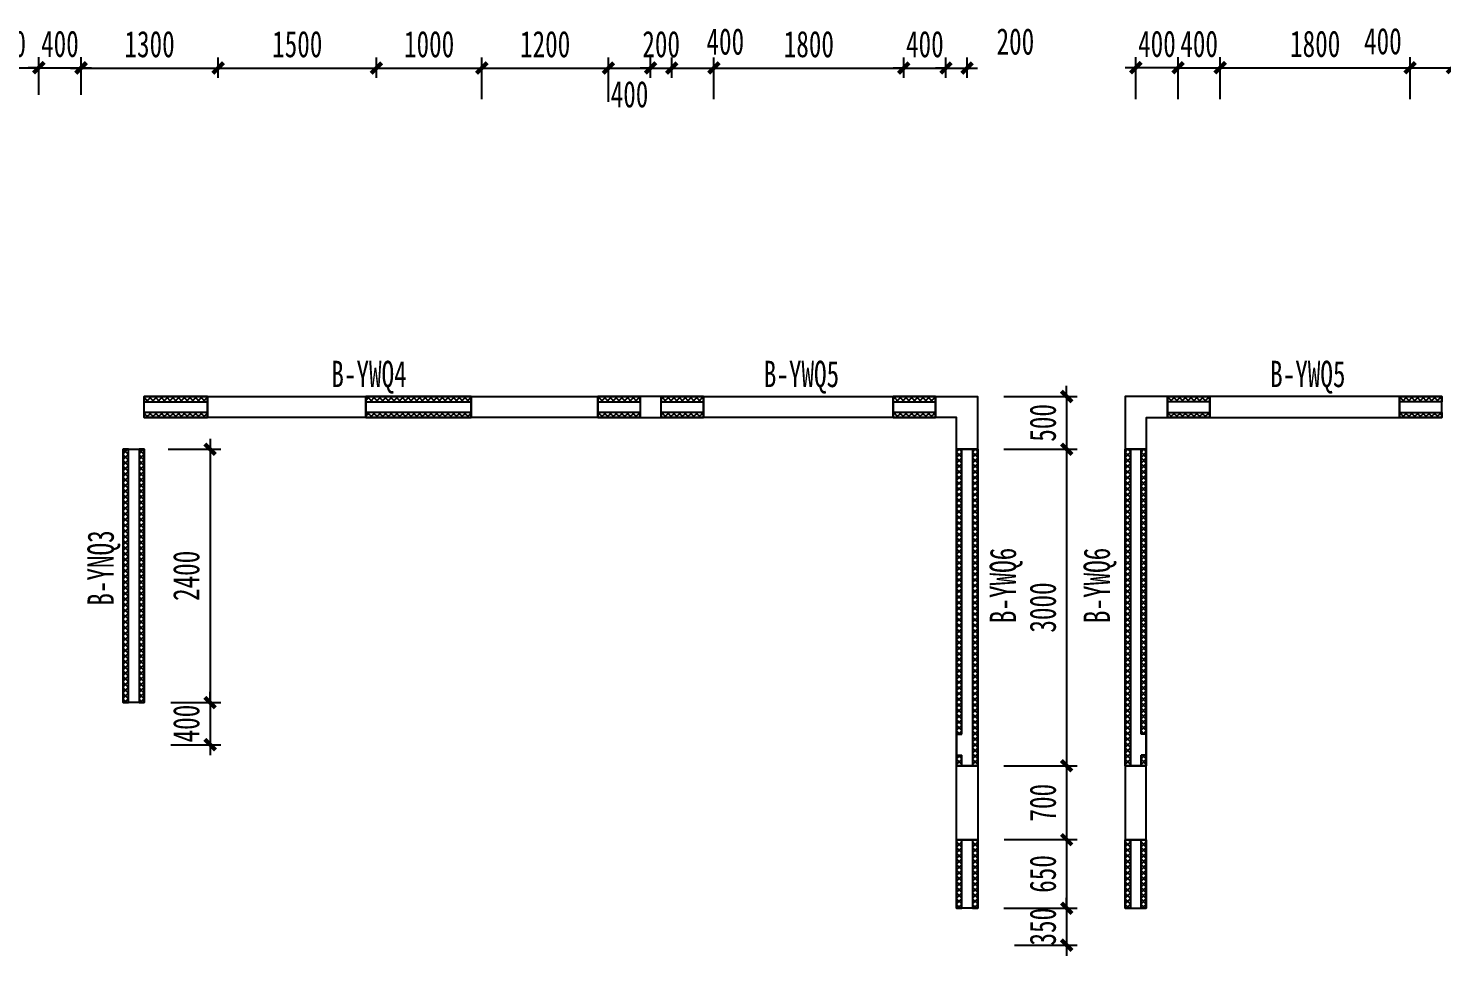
# Model space of a CAD drawing. Extents: x -3200781797 to -8106663, y 494714 to 1244925.
# Drawn here: x -3200767982 to -3200754582, y 772770 to 781559 of the extents above; entities that cross this region are included whole.
import ezdxf
from ezdxf.enums import TextEntityAlignment as Align

# ---------------------------------------------------------------- set-up
doc = ezdxf.new("R2010")
doc.units = 0
doc.header["$LTSCALE"] = 1000
doc.header["$MEASUREMENT"] = 0
doc.linetypes.add('DASH', pattern=[0.35, 0.25, -0.1])
doc.layers.get('Defpoints').update_dxf_attribs({"color": 30, "linetype": 'DASH'})
for name, color, linetype in [('3#4#5#$0$DIM', 3, 'Continuous'), ('3#4#5#$0$S-ANNO-TEXT', 7, 'Continuous'), ('3#4#5#$0$S-PC-FQ-NYQ', 4, 'Continuous'), ('3#4#5#$0$S-PC-FQ-WYQ', 4, 'Continuous'), ('3#4#5#$0$可计入现浇段', 60, 'Continuous')]:
    doc.layers.add(name, color=color, linetype=linetype)
doc.styles.add('3#4#5#$0$宋体', font='', dxfattribs={"width": 0.8})
doc.styles.add('3#4#5#$0$楷体', font='', dxfattribs={"width": 0.7})
doc.styles.get('3#4#5#$0$宋体').set_extended_font_data('SimSun')
doc.styles.get('3#4#5#$0$楷体').set_extended_font_data('KaiTi_GB2312')
doc.dimstyles.new('3#4#5#$0$TSSD_100_100', dxfattribs={"dimtxt": 250, "dimasz": 100, "dimexe": 100, "dimexo": 250, "dimgap": 100, "dimtad": 1, "dimdec": 0, "dimzin": 0, "dimdsep": 46, "dimtxsty": '3#4#5#$0$楷体', "dimblk": '3#4#5#$0$_ArchTick', "dimcen": 0, "dimdle": 100, "dimclrt": 7, "dimadec": 0, "dimazin": 0, "dimtfac": 1, "dimtdec": 0, "dimtix": 1, "dimtmove": 2, "dimatfit": 3, "dimfxl": 1, "dimtolj": 1, "dimtzin": 0, "dimarcsym": 0})

# ---------------------------------------------------------------- blocks, each defined once
blk = doc.blocks.new('3#4#5#$0$_ArchTick')
at = {"color": 0, "linetype": 'ByBlock', "const_width": 0.4}
blk.add_lwpolyline([(-0.5, -0.5), (0.5, 0.5)], dxfattribs=at)
blk = doc.blocks.new('*D3421')
at = {"layer": '3#4#5#$0$DIM', "color": 0, "lineweight": -2, "transparency": 16777216}
for p, q in [((10800, 14160), (10800, 14516)), ((11400, 14160), (11400, 14516)), ((10700, 14416), (11500, 14416))]:
    blk.add_line(p, q, dxfattribs=at)
at = {"layer": 'Defpoints', "color": 0, "transparency": 16777216}
for p in [(11400, 14416), (10800, 13910), (11400, 13910)]:
    blk.add_point(p, dxfattribs=at)
at = {"layer": '3#4#5#$0$DIM', "color": 0, "lineweight": -2, "transparency": 16777216, "xscale": 100, "yscale": 100, "zscale": 100, "rotation": 180}
blk.add_blockref('3#4#5#$0$_ArchTick', (10800, 14416), dxfattribs=at)
at = {"layer": '3#4#5#$0$DIM', "color": 0, "lineweight": -2, "transparency": 16777216, "xscale": 100, "yscale": 100, "zscale": 100}
blk.add_blockref('3#4#5#$0$_ArchTick', (11400, 14416), dxfattribs=at)
at = {"layer": '3#4#5#$0$DIM', "color": 7, "transparency": 16777216, "insert": (11100, 14641), "char_height": 250, "attachment_point": 5, "style": '3#4#5#$0$楷体'}
blk.add_mtext('\\A1;600', dxfattribs=at)
blk = doc.blocks.new('*D3422')
at = {"layer": '3#4#5#$0$DIM', "color": 0, "lineweight": -2, "transparency": 16777216}
for p, q in [((11400, 14160), (11400, 14516)), ((11800, 14160), (11800, 14516)), ((11400, 14416), (11300, 14416)), ((11400, 14416), (11800, 14416)), ((11800, 14416), (11900, 14416))]:
    blk.add_line(p, q, dxfattribs=at)
at = {"layer": 'Defpoints', "color": 0, "transparency": 16777216}
for p in [(11800, 14416), (11400, 13910), (11800, 13910)]:
    blk.add_point(p, dxfattribs=at)
at = {"layer": '3#4#5#$0$DIM', "color": 0, "lineweight": -2, "transparency": 16777216, "xscale": 100, "yscale": 100, "zscale": 100}
blk.add_blockref('3#4#5#$0$_ArchTick', (11400, 14416), dxfattribs=at)
at = {"layer": '3#4#5#$0$DIM', "color": 0, "lineweight": -2, "transparency": 16777216, "xscale": 100, "yscale": 100, "zscale": 100, "rotation": 180}
blk.add_blockref('3#4#5#$0$_ArchTick', (11800, 14416), dxfattribs=at)
at = {"layer": '3#4#5#$0$DIM', "color": 7, "transparency": 16777216, "insert": (11600, 14641), "char_height": 250, "attachment_point": 5, "style": '3#4#5#$0$楷体'}
blk.add_mtext('\\A1;400', dxfattribs=at)
blk = doc.blocks.new('*D3424')
at = {"layer": '3#4#5#$0$DIM', "color": 0, "lineweight": -2, "transparency": 16777216}
for p, q in [((11800, 14319), (11800, 14513)), ((13100, 14319), (13100, 14513)), ((11700, 14413), (13200, 14413))]:
    blk.add_line(p, q, dxfattribs=at)
at = {"layer": 'Defpoints', "color": 0, "transparency": 16777216}
for p in [(13100, 14413), (11800, 14069), (13100, 14069)]:
    blk.add_point(p, dxfattribs=at)
at = {"layer": '3#4#5#$0$DIM', "color": 0, "lineweight": -2, "transparency": 16777216, "xscale": 100, "yscale": 100, "zscale": 100, "rotation": 180}
blk.add_blockref('3#4#5#$0$_ArchTick', (11800, 14413), dxfattribs=at)
at = {"layer": '3#4#5#$0$DIM', "color": 0, "lineweight": -2, "transparency": 16777216, "xscale": 100, "yscale": 100, "zscale": 100}
blk.add_blockref('3#4#5#$0$_ArchTick', (13100, 14413), dxfattribs=at)
at = {"layer": '3#4#5#$0$DIM', "color": 7, "transparency": 16777216, "insert": (12450, 14638), "char_height": 250, "attachment_point": 5, "style": '3#4#5#$0$楷体'}
blk.add_mtext('\\A1;1300', dxfattribs=at)
blk = doc.blocks.new('*D3425')
at = {"layer": '3#4#5#$0$DIM', "color": 0, "lineweight": -2, "transparency": 16777216}
for p, q in [((13100, 14319), (13100, 14513)), ((14600, 14319), (14600, 14513)), ((13000, 14413), (14700, 14413))]:
    blk.add_line(p, q, dxfattribs=at)
at = {"layer": 'Defpoints', "color": 0, "transparency": 16777216}
for p in [(14600, 14413), (13100, 14069), (14600, 14069)]:
    blk.add_point(p, dxfattribs=at)
at = {"layer": '3#4#5#$0$DIM', "color": 0, "lineweight": -2, "transparency": 16777216, "xscale": 100, "yscale": 100, "zscale": 100, "rotation": 180}
blk.add_blockref('3#4#5#$0$_ArchTick', (13100, 14413), dxfattribs=at)
at = {"layer": '3#4#5#$0$DIM', "color": 0, "lineweight": -2, "transparency": 16777216, "xscale": 100, "yscale": 100, "zscale": 100}
blk.add_blockref('3#4#5#$0$_ArchTick', (14600, 14413), dxfattribs=at)
at = {"layer": '3#4#5#$0$DIM', "color": 7, "transparency": 16777216, "insert": (13850, 14638), "char_height": 250, "attachment_point": 5, "style": '3#4#5#$0$楷体'}
blk.add_mtext('\\A1;1500', dxfattribs=at)
blk = doc.blocks.new('*D3426')
at = {"layer": '3#4#5#$0$DIM', "color": 0, "lineweight": -2, "transparency": 16777216}
for p, q in [((14600, 14319), (14600, 14513)), ((15600, 14319), (15600, 14513)), ((14500, 14413), (15700, 14413))]:
    blk.add_line(p, q, dxfattribs=at)
at = {"layer": 'Defpoints', "color": 0, "transparency": 16777216}
for p in [(15600, 14413), (14600, 14069), (15600, 14069)]:
    blk.add_point(p, dxfattribs=at)
at = {"layer": '3#4#5#$0$DIM', "color": 0, "lineweight": -2, "transparency": 16777216, "xscale": 100, "yscale": 100, "zscale": 100, "rotation": 180}
blk.add_blockref('3#4#5#$0$_ArchTick', (14600, 14413), dxfattribs=at)
at = {"layer": '3#4#5#$0$DIM', "color": 0, "lineweight": -2, "transparency": 16777216, "xscale": 100, "yscale": 100, "zscale": 100}
blk.add_blockref('3#4#5#$0$_ArchTick', (15600, 14413), dxfattribs=at)
at = {"layer": '3#4#5#$0$DIM', "color": 7, "transparency": 16777216, "insert": (15100, 14638), "char_height": 250, "attachment_point": 5, "style": '3#4#5#$0$楷体'}
blk.add_mtext('\\A1;1000', dxfattribs=at)
blk = doc.blocks.new('*D3427')
at = {"layer": '3#4#5#$0$DIM', "color": 0, "lineweight": -2, "transparency": 16777216}
for p, q in [((15600, 14119), (15600, 14513)), ((16800, 14094), (16800, 14513)), ((15500, 14413), (16900, 14413))]:
    blk.add_line(p, q, dxfattribs=at)
at = {"layer": 'Defpoints', "color": 0, "transparency": 16777216}
for p in [(16800, 14413), (15600, 13869), (16800, 13844)]:
    blk.add_point(p, dxfattribs=at)
at = {"layer": '3#4#5#$0$DIM', "color": 0, "lineweight": -2, "transparency": 16777216, "xscale": 100, "yscale": 100, "zscale": 100, "rotation": 180}
blk.add_blockref('3#4#5#$0$_ArchTick', (15600, 14413), dxfattribs=at)
at = {"layer": '3#4#5#$0$DIM', "color": 0, "lineweight": -2, "transparency": 16777216, "xscale": 100, "yscale": 100, "zscale": 100}
blk.add_blockref('3#4#5#$0$_ArchTick', (16800, 14413), dxfattribs=at)
at = {"layer": '3#4#5#$0$DIM', "color": 7, "transparency": 16777216, "insert": (16200, 14638), "char_height": 250, "attachment_point": 5, "style": '3#4#5#$0$楷体'}
blk.add_mtext('\\A1;1200', dxfattribs=at)
blk = doc.blocks.new('*D3428')
at = {"layer": '3#4#5#$0$DIM', "color": 0, "lineweight": -2, "transparency": 16777216}
for p, q in [((16800, 14094), (16800, 14513)), ((17200, 14319), (17200, 14513)), ((16700, 14413), (17300, 14413))]:
    blk.add_line(p, q, dxfattribs=at)
at = {"layer": 'Defpoints', "color": 0, "transparency": 16777216}
for p in [(17200, 14413), (17200, 14069), (16800, 13844)]:
    blk.add_point(p, dxfattribs=at)
at = {"layer": '3#4#5#$0$DIM', "color": 0, "lineweight": -2, "transparency": 16777216, "xscale": 100, "yscale": 100, "zscale": 100, "rotation": 180}
blk.add_blockref('3#4#5#$0$_ArchTick', (16800, 14413), dxfattribs=at)
at = {"layer": '3#4#5#$0$DIM', "color": 0, "lineweight": -2, "transparency": 16777216, "xscale": 100, "yscale": 100, "zscale": 100}
blk.add_blockref('3#4#5#$0$_ArchTick', (17200, 14413), dxfattribs=at)
at = {"layer": '3#4#5#$0$DIM', "color": 7, "transparency": 16777216, "insert": (17000, 14163), "char_height": 250, "attachment_point": 5, "style": '3#4#5#$0$楷体'}
blk.add_mtext('\\A1;400', dxfattribs=at)
blk = doc.blocks.new('*D3429')
at = {"layer": '3#4#5#$0$DIM', "color": 0, "lineweight": -2, "transparency": 16777216}
for p, q in [((17200, 14319), (17200, 14513)), ((17400, 14319), (17400, 14513)), ((17200, 14413), (17100, 14413)), ((17200, 14413), (17400, 14413)), ((17400, 14413), (17500, 14413))]:
    blk.add_line(p, q, dxfattribs=at)
at = {"layer": 'Defpoints', "color": 0, "transparency": 16777216}
for p in [(17400, 14413), (17200, 14069), (17400, 14069)]:
    blk.add_point(p, dxfattribs=at)
at = {"layer": '3#4#5#$0$DIM', "color": 0, "lineweight": -2, "transparency": 16777216, "xscale": 100, "yscale": 100, "zscale": 100}
blk.add_blockref('3#4#5#$0$_ArchTick', (17200, 14413), dxfattribs=at)
at = {"layer": '3#4#5#$0$DIM', "color": 0, "lineweight": -2, "transparency": 16777216, "xscale": 100, "yscale": 100, "zscale": 100, "rotation": 180}
blk.add_blockref('3#4#5#$0$_ArchTick', (17400, 14413), dxfattribs=at)
at = {"layer": '3#4#5#$0$DIM', "color": 7, "transparency": 16777216, "insert": (17300, 14638), "char_height": 250, "attachment_point": 5, "style": '3#4#5#$0$楷体'}
blk.add_mtext('\\A1;200', dxfattribs=at)
blk = doc.blocks.new('*D3430')
at = {"layer": '3#4#5#$0$DIM', "color": 0, "lineweight": -2, "transparency": 16777216}
for p, q in [((17400, 14319), (17400, 14513)), ((17800, 14119), (17800, 14513)), ((17300, 14413), (17900, 14413))]:
    blk.add_line(p, q, dxfattribs=at)
at = {"layer": 'Defpoints', "color": 0, "transparency": 16777216}
for p in [(17800, 14413), (17400, 14069), (17800, 13869)]:
    blk.add_point(p, dxfattribs=at)
at = {"layer": '3#4#5#$0$DIM', "color": 0, "lineweight": -2, "transparency": 16777216, "xscale": 100, "yscale": 100, "zscale": 100, "rotation": 180}
blk.add_blockref('3#4#5#$0$_ArchTick', (17400, 14413), dxfattribs=at)
at = {"layer": '3#4#5#$0$DIM', "color": 0, "lineweight": -2, "transparency": 16777216, "xscale": 100, "yscale": 100, "zscale": 100}
blk.add_blockref('3#4#5#$0$_ArchTick', (17800, 14413), dxfattribs=at)
at = {"layer": '3#4#5#$0$DIM', "color": 7, "transparency": 16777216, "insert": (17908, 14663), "char_height": 250, "attachment_point": 5, "style": '3#4#5#$0$楷体'}
blk.add_mtext('\\A1;400', dxfattribs=at)
blk = doc.blocks.new('*D3431')
at = {"layer": '3#4#5#$0$DIM', "color": 0, "lineweight": -2, "transparency": 16777216}
for p, q in [((17800, 14119), (17800, 14513)), ((19600, 14319), (19600, 14513)), ((17700, 14413), (19700, 14413))]:
    blk.add_line(p, q, dxfattribs=at)
at = {"layer": 'Defpoints', "color": 0, "transparency": 16777216}
for p in [(19600, 14413), (19600, 14069), (17800, 13869)]:
    blk.add_point(p, dxfattribs=at)
at = {"layer": '3#4#5#$0$DIM', "color": 0, "lineweight": -2, "transparency": 16777216, "xscale": 100, "yscale": 100, "zscale": 100, "rotation": 180}
blk.add_blockref('3#4#5#$0$_ArchTick', (17800, 14413), dxfattribs=at)
at = {"layer": '3#4#5#$0$DIM', "color": 0, "lineweight": -2, "transparency": 16777216, "xscale": 100, "yscale": 100, "zscale": 100}
blk.add_blockref('3#4#5#$0$_ArchTick', (19600, 14413), dxfattribs=at)
at = {"layer": '3#4#5#$0$DIM', "color": 7, "transparency": 16777216, "insert": (18700, 14638), "char_height": 250, "attachment_point": 5, "style": '3#4#5#$0$楷体'}
blk.add_mtext('\\A1;1800', dxfattribs=at)
blk = doc.blocks.new('*D3432')
at = {"layer": '3#4#5#$0$DIM', "color": 0, "lineweight": -2, "transparency": 16777216}
for p, q in [((19600, 14319), (19600, 14513)), ((20000, 14319), (20000, 14513)), ((19600, 14413), (19500, 14413)), ((19600, 14413), (20000, 14413)), ((20000, 14413), (20100, 14413))]:
    blk.add_line(p, q, dxfattribs=at)
at = {"layer": 'Defpoints', "color": 0, "transparency": 16777216}
for p in [(20000, 14413), (19600, 14069), (20000, 14069)]:
    blk.add_point(p, dxfattribs=at)
at = {"layer": '3#4#5#$0$DIM', "color": 0, "lineweight": -2, "transparency": 16777216, "xscale": 100, "yscale": 100, "zscale": 100}
blk.add_blockref('3#4#5#$0$_ArchTick', (19600, 14413), dxfattribs=at)
at = {"layer": '3#4#5#$0$DIM', "color": 0, "lineweight": -2, "transparency": 16777216, "xscale": 100, "yscale": 100, "zscale": 100, "rotation": 180}
blk.add_blockref('3#4#5#$0$_ArchTick', (20000, 14413), dxfattribs=at)
at = {"layer": '3#4#5#$0$DIM', "color": 7, "transparency": 16777216, "insert": (19800, 14638), "char_height": 250, "attachment_point": 5, "style": '3#4#5#$0$楷体'}
blk.add_mtext('\\A1;400', dxfattribs=at)
blk = doc.blocks.new('*D3433')
at = {"layer": '3#4#5#$0$DIM', "color": 0, "lineweight": -2, "transparency": 16777216}
for p, q in [((20000, 14319), (20000, 14513)), ((20200, 14319), (20200, 14513)), ((20000, 14413), (19900, 14413)), ((20000, 14413), (20200, 14413)), ((20200, 14413), (20300, 14413))]:
    blk.add_line(p, q, dxfattribs=at)
at = {"layer": 'Defpoints', "color": 0, "transparency": 16777216}
for p in [(20200, 14413), (20000, 14069), (20200, 14069)]:
    blk.add_point(p, dxfattribs=at)
at = {"layer": '3#4#5#$0$DIM', "color": 0, "lineweight": -2, "transparency": 16777216, "xscale": 100, "yscale": 100, "zscale": 100}
blk.add_blockref('3#4#5#$0$_ArchTick', (20000, 14413), dxfattribs=at)
at = {"layer": '3#4#5#$0$DIM', "color": 0, "lineweight": -2, "transparency": 16777216, "xscale": 100, "yscale": 100, "zscale": 100, "rotation": 180}
blk.add_blockref('3#4#5#$0$_ArchTick', (20200, 14413), dxfattribs=at)
at = {"layer": '3#4#5#$0$DIM', "color": 7, "transparency": 16777216, "insert": (20658, 14663), "char_height": 250, "attachment_point": 5, "style": '3#4#5#$0$楷体'}
blk.add_mtext('\\A1;200', dxfattribs=at)
blk = doc.blocks.new('*D3434')
at = {"layer": '3#4#5#$0$DIM', "color": 0, "lineweight": -2, "transparency": 16777216}
for p, q in [((21144, 11300), (21144, 11400)), ((20550, 11300), (21244, 11300)), ((21144, 11300), (21144, 10800)), ((20550, 10800), (21244, 10800)), ((21144, 10800), (21144, 10700))]:
    blk.add_line(p, q, dxfattribs=at)
at = {"layer": 'Defpoints', "color": 0, "transparency": 16777216}
for p in [(20300, 11300), (20300, 10800), (21144, 10800)]:
    blk.add_point(p, dxfattribs=at)
at = {"layer": '3#4#5#$0$DIM', "color": 0, "lineweight": -2, "transparency": 16777216, "xscale": 100, "yscale": 100, "zscale": 100}
for p, rotation in [((21144, 11300), 270), ((21144, 10800), 90)]:
    blk.add_blockref('3#4#5#$0$_ArchTick', p, dxfattribs=dict(at, rotation=rotation))
at = {"layer": '3#4#5#$0$DIM', "color": 7, "transparency": 16777216, "insert": (20919, 11050), "char_height": 250, "attachment_point": 5, "rotation": 90, "style": '3#4#5#$0$楷体'}
blk.add_mtext('\\A1;500', dxfattribs=at)
blk = doc.blocks.new('*D3435')
at = {"layer": '3#4#5#$0$DIM', "color": 0, "lineweight": -2, "transparency": 16777216}
for p, q in [((21144, 10900), (21144, 7700)), ((20550, 10800), (21244, 10800)), ((20551, 7800), (21244, 7800))]:
    blk.add_line(p, q, dxfattribs=at)
at = {"layer": 'Defpoints', "color": 0, "transparency": 16777216}
for p in [(20300, 10800), (20301, 7800), (21144, 7800)]:
    blk.add_point(p, dxfattribs=at)
at = {"layer": '3#4#5#$0$DIM', "color": 0, "lineweight": -2, "transparency": 16777216, "xscale": 100, "yscale": 100, "zscale": 100}
for p, rotation in [((21144, 10800), 90), ((21144, 7800), 270)]:
    blk.add_blockref('3#4#5#$0$_ArchTick', p, dxfattribs=dict(at, rotation=rotation))
at = {"layer": '3#4#5#$0$DIM', "color": 7, "transparency": 16777216, "insert": (20919, 9300), "char_height": 250, "attachment_point": 5, "rotation": 90, "style": '3#4#5#$0$楷体'}
blk.add_mtext('\\A1;3000', dxfattribs=at)
blk = doc.blocks.new('*D3436')
at = {"layer": '3#4#5#$0$DIM', "color": 0, "lineweight": -2, "transparency": 16777216}
for p, q in [((20550, 7800), (21244, 7800)), ((21144, 7900), (21144, 7000)), ((20551, 7100), (21244, 7100))]:
    blk.add_line(p, q, dxfattribs=at)
at = {"layer": 'Defpoints', "color": 0, "transparency": 16777216}
for p in [(20300, 7800), (20301, 7100), (21144, 7100)]:
    blk.add_point(p, dxfattribs=at)
at = {"layer": '3#4#5#$0$DIM', "color": 0, "lineweight": -2, "transparency": 16777216, "xscale": 100, "yscale": 100, "zscale": 100}
for p, rotation in [((21144, 7800), 90), ((21144, 7100), 270)]:
    blk.add_blockref('3#4#5#$0$_ArchTick', p, dxfattribs=dict(at, rotation=rotation))
at = {"layer": '3#4#5#$0$DIM', "color": 7, "transparency": 16777216, "insert": (20919, 7450), "char_height": 250, "attachment_point": 5, "rotation": 90, "style": '3#4#5#$0$楷体'}
blk.add_mtext('\\A1;700', dxfattribs=at)
blk = doc.blocks.new('*D3437')
at = {"layer": '3#4#5#$0$DIM', "color": 0, "lineweight": -2, "transparency": 16777216}
for p, q in [((21144, 7200), (21144, 6350)), ((20551, 7100), (21244, 7100)), ((20550, 6450), (21244, 6450))]:
    blk.add_line(p, q, dxfattribs=at)
at = {"layer": 'Defpoints', "color": 0, "transparency": 16777216}
for p in [(20301, 7100), (20300, 6450), (21144, 6450)]:
    blk.add_point(p, dxfattribs=at)
at = {"layer": '3#4#5#$0$DIM', "color": 0, "lineweight": -2, "transparency": 16777216, "xscale": 100, "yscale": 100, "zscale": 100}
for p, rotation in [((21144, 7100), 90), ((21144, 6450), 270)]:
    blk.add_blockref('3#4#5#$0$_ArchTick', p, dxfattribs=dict(at, rotation=rotation))
at = {"layer": '3#4#5#$0$DIM', "color": 7, "transparency": 16777216, "insert": (20919, 6775), "char_height": 250, "attachment_point": 5, "rotation": 90, "style": '3#4#5#$0$楷体'}
blk.add_mtext('\\A1;650', dxfattribs=at)
blk = doc.blocks.new('*D3446')
at = {"layer": '3#4#5#$0$DIM', "color": 0, "lineweight": -2, "transparency": 16777216}
for p, q in [((13024, 10900), (13024, 8300)), ((12625, 10800), (13124, 10800)), ((12650, 8400), (13124, 8400))]:
    blk.add_line(p, q, dxfattribs=at)
at = {"layer": 'Defpoints', "color": 0, "transparency": 16777216}
for p in [(12375, 10800), (12400, 8400), (13024, 8400)]:
    blk.add_point(p, dxfattribs=at)
at = {"layer": '3#4#5#$0$DIM', "color": 0, "lineweight": -2, "transparency": 16777216, "xscale": 100, "yscale": 100, "zscale": 100}
for p, rotation in [((13024, 10800), 90), ((13024, 8400), 270)]:
    blk.add_blockref('3#4#5#$0$_ArchTick', p, dxfattribs=dict(at, rotation=rotation))
at = {"layer": '3#4#5#$0$DIM', "color": 7, "transparency": 16777216, "insert": (12799, 9600), "char_height": 250, "attachment_point": 5, "rotation": 90, "style": '3#4#5#$0$楷体'}
blk.add_mtext('\\A1;2400', dxfattribs=at)
blk = doc.blocks.new('*D3369')
at = {"layer": '3#4#5#$0$DIM', "color": 0, "lineweight": -2, "transparency": 16777216}
for p, q in [((22200, 14119), (22200, 14516)), ((22600, 14119), (22600, 14516)), ((22200, 14416), (22100, 14416)), ((22200, 14416), (22600, 14416)), ((22600, 14416), (22700, 14416))]:
    blk.add_line(p, q, dxfattribs=at)
at = {"layer": 'Defpoints', "color": 0, "transparency": 16777216}
for p in [(22600, 14416), (22200, 13869), (22600, 13869)]:
    blk.add_point(p, dxfattribs=at)
at = {"layer": '3#4#5#$0$DIM', "color": 0, "lineweight": -2, "transparency": 16777216, "xscale": 100, "yscale": 100, "zscale": 100}
blk.add_blockref('3#4#5#$0$_ArchTick', (22200, 14416), dxfattribs=at)
at = {"layer": '3#4#5#$0$DIM', "color": 0, "lineweight": -2, "transparency": 16777216, "xscale": 100, "yscale": 100, "zscale": 100, "rotation": 180}
blk.add_blockref('3#4#5#$0$_ArchTick', (22600, 14416), dxfattribs=at)
at = {"layer": '3#4#5#$0$DIM', "color": 7, "transparency": 16777216, "insert": (22400, 14641), "char_height": 250, "attachment_point": 5, "style": '3#4#5#$0$楷体'}
blk.add_mtext('\\A1;400', dxfattribs=at)
blk = doc.blocks.new('*D3370')
at = {"layer": '3#4#5#$0$DIM', "color": 0, "lineweight": -2, "transparency": 16777216}
for p, q in [((22600, 14119), (22600, 14516)), ((24400, 14119), (24400, 14516)), ((22500, 14416), (24500, 14416))]:
    blk.add_line(p, q, dxfattribs=at)
at = {"layer": 'Defpoints', "color": 0, "transparency": 16777216}
for p in [(24400, 14416), (22600, 13869), (24400, 13869)]:
    blk.add_point(p, dxfattribs=at)
at = {"layer": '3#4#5#$0$DIM', "color": 0, "lineweight": -2, "transparency": 16777216, "xscale": 100, "yscale": 100, "zscale": 100, "rotation": 180}
blk.add_blockref('3#4#5#$0$_ArchTick', (22600, 14416), dxfattribs=at)
at = {"layer": '3#4#5#$0$DIM', "color": 0, "lineweight": -2, "transparency": 16777216, "xscale": 100, "yscale": 100, "zscale": 100}
blk.add_blockref('3#4#5#$0$_ArchTick', (24400, 14416), dxfattribs=at)
at = {"layer": '3#4#5#$0$DIM', "color": 7, "transparency": 16777216, "insert": (23500, 14641), "char_height": 250, "attachment_point": 5, "style": '3#4#5#$0$楷体'}
blk.add_mtext('\\A1;1800', dxfattribs=at)
blk = doc.blocks.new('*D3371')
at = {"layer": '3#4#5#$0$DIM', "color": 0, "lineweight": -2, "transparency": 16777216}
for p, q in [((24400, 14119), (24400, 14516)), ((24800, 14119), (24800, 14516)), ((24300, 14416), (24900, 14416))]:
    blk.add_line(p, q, dxfattribs=at)
at = {"layer": 'Defpoints', "color": 0, "transparency": 16777216}
for p in [(24800, 14416), (24400, 13869), (24800, 13869)]:
    blk.add_point(p, dxfattribs=at)
at = {"layer": '3#4#5#$0$DIM', "color": 0, "lineweight": -2, "transparency": 16777216, "xscale": 100, "yscale": 100, "zscale": 100, "rotation": 180}
blk.add_blockref('3#4#5#$0$_ArchTick', (24400, 14416), dxfattribs=at)
at = {"layer": '3#4#5#$0$DIM', "color": 0, "lineweight": -2, "transparency": 16777216, "xscale": 100, "yscale": 100, "zscale": 100}
blk.add_blockref('3#4#5#$0$_ArchTick', (24800, 14416), dxfattribs=at)
at = {"layer": '3#4#5#$0$DIM', "color": 7, "transparency": 16777216, "insert": (24142, 14666), "char_height": 250, "attachment_point": 5, "style": '3#4#5#$0$楷体'}
blk.add_mtext('\\A1;400', dxfattribs=at)
blk = doc.blocks.new('*D3393')
at = {"layer": '3#4#5#$0$DIM', "color": 0, "lineweight": -2, "transparency": 16777216}
for p, q in [((21800, 14119), (21800, 14516)), ((22200, 14119), (22200, 14516)), ((21800, 14416), (21700, 14416)), ((22200, 14416), (21800, 14416)), ((22200, 14416), (22300, 14416))]:
    blk.add_line(p, q, dxfattribs=at)
at = {"layer": 'Defpoints', "color": 0, "transparency": 16777216}
for p in [(21800, 14416), (21800, 13869), (22200, 13869)]:
    blk.add_point(p, dxfattribs=at)
at = {"layer": '3#4#5#$0$DIM', "color": 0, "lineweight": -2, "transparency": 16777216, "xscale": 100, "yscale": 100, "zscale": 100}
blk.add_blockref('3#4#5#$0$_ArchTick', (21800, 14416), dxfattribs=at)
at = {"layer": '3#4#5#$0$DIM', "color": 0, "lineweight": -2, "transparency": 16777216, "xscale": 100, "yscale": 100, "zscale": 100, "rotation": 180}
blk.add_blockref('3#4#5#$0$_ArchTick', (22200, 14416), dxfattribs=at)
at = {"layer": '3#4#5#$0$DIM', "color": 7, "transparency": 16777216, "insert": (22000, 14641), "char_height": 250, "attachment_point": 5, "style": '3#4#5#$0$楷体'}
blk.add_mtext('\\A1;400', dxfattribs=at)
blk = doc.blocks.new('3#4#5#$0$B-YWQ4')
at = {"layer": '3#4#5#$0$S-PC-FQ-WYQ'}
h = blk.add_hatch(dxfattribs=at)
h.set_pattern_fill('ANSI37', color=256, scale=12, angle=180)
h.set_pattern_definition([(225, (-649357.165, -531964.018), (26.9407684, -26.9407684), []), (315, (-649357.165, -531964.018), (26.9407684, 26.9407684), [])])
h.paths.add_polyline_path([(-135006, 329838), (-135006, 329888), (-135606, 329888), (-135606, 329838)])
h = blk.add_hatch(dxfattribs=at)
h.set_pattern_fill('ANSI37', color=256, scale=12, angle=180)
h.set_pattern_definition([(225, (-646857.172, -531964.016), (26.9407684, -26.9407684), []), (315, (-646857.172, -531964.016), (26.9407684, 26.9407684), [])])
h.paths.add_polyline_path([(-132506, 329838), (-132506, 329888), (-133506, 329888), (-133506, 329838)])
h = blk.add_hatch(dxfattribs=at)
h.set_pattern_fill('ANSI37', color=256, scale=12, angle=180)
h.set_pattern_definition([(225, (-644507.274, -531964.016), (26.9407684, -26.9407684), []), (315, (-644507.274, -531964.016), (26.9407684, 26.9407684), [])])
h.paths.add_polyline_path([(-130906, 329838), (-130906, 329888), (-131306, 329888), (-131306, 329838)])
h = blk.add_hatch(dxfattribs=at)
h.set_pattern_fill('ANSI37', color=256, scale=12, angle=180)
h.set_pattern_definition([(225, (-649357.165, -532114.018), (26.9407684, -26.9407684), []), (315, (-649357.165, -532114.018), (26.9407684, 26.9407684), [])])
h.paths.add_polyline_path([(-135006, 329688), (-135006, 329738), (-135606, 329738), (-135606, 329688)])
h = blk.add_hatch(dxfattribs=at)
h.set_pattern_fill('ANSI37', color=256, scale=12, angle=180)
h.set_pattern_definition([(225, (-646857.172, -532114.016), (26.9407684, -26.9407684), []), (315, (-646857.172, -532114.016), (26.9407684, 26.9407684), [])])
h.paths.add_polyline_path([(-132506, 329688), (-132506, 329738), (-133506, 329738), (-133506, 329688)])
h = blk.add_hatch(dxfattribs=at)
h.set_pattern_fill('ANSI37', color=256, scale=12, angle=180)
h.set_pattern_definition([(225, (-644507.274, -532114.016), (26.9407684, -26.9407684), []), (315, (-644507.274, -532114.016), (26.9407684, 26.9407684), [])])
h.paths.add_polyline_path([(-130906, 329688), (-130906, 329738), (-131306, 329738), (-131306, 329688)])
for points in [[(-135006, 329838), (-135006, 329888), (-135606, 329888), (-135606, 329838)], [(-135606, 329688), (-135606, 329888), (-135006, 329888), (-135006, 329688)], [(-135006, 329888), (-133506, 329888), (-133506, 329688), (-135006, 329688)], [(-132506, 329838), (-132506, 329888), (-133506, 329888), (-133506, 329838)], [(-133506, 329688), (-133506, 329888), (-132506, 329888), (-132506, 329688)], [(-132506, 329888), (-131306, 329888), (-131306, 329688), (-132506, 329688)], [(-130906, 329838), (-130906, 329888), (-131306, 329888), (-131306, 329838)], [(-131306, 329688), (-131306, 329888), (-130906, 329888), (-130906, 329688)], [(-135006, 329688), (-135006, 329738), (-135606, 329738), (-135606, 329688)], [(-132506, 329688), (-132506, 329738), (-133506, 329738), (-133506, 329688)], [(-130906, 329688), (-130906, 329738), (-131306, 329738), (-131306, 329688)]]:
    blk.add_lwpolyline(points, close=True, dxfattribs=at)
blk = doc.blocks.new('3#4#5#$0$B-YWQ5')
at = {"layer": '3#4#5#$0$S-PC-FQ-WYQ'}
h = blk.add_hatch(dxfattribs=at)
h.set_pattern_fill('ANSI37', color=256, scale=12, angle=180)
h.set_pattern_definition([(225, (-643907.263, -531964.016), (26.9407684, -26.9407684), []), (315, (-643907.263, -531964.016), (26.9407684, 26.9407684), [])])
h.paths.add_polyline_path([(-130306, 329838), (-130306, 329888), (-130706, 329888), (-130706, 329838)])
h = blk.add_hatch(dxfattribs=at)
h.set_pattern_fill('ANSI37', color=256, scale=12, angle=180)
h.set_pattern_definition([(225, (-641707.172, -531964.02), (26.9407684, -26.9407684), []), (315, (-641707.172, -531964.02), (26.9407684, 26.9407684), [])])
h.paths.add_polyline_path([(-128106, 329838), (-128106, 329888), (-128506, 329888), (-128506, 329838)])
h = blk.add_hatch(dxfattribs=at)
h.set_pattern_fill('ANSI37', color=256, scale=12, angle=180)
h.set_pattern_definition([(225, (-643907.263, -532114.016), (26.9407684, -26.9407684), []), (315, (-643907.263, -532114.016), (26.9407684, 26.9407684), [])])
h.paths.add_polyline_path([(-130306, 329688), (-130306, 329738), (-130706, 329738), (-130706, 329688)])
h = blk.add_hatch(dxfattribs=at)
h.set_pattern_fill('ANSI37', color=256, scale=12, angle=180)
h.set_pattern_definition([(225, (-641707.172, -532114.02), (26.9407684, -26.9407684), []), (315, (-641707.172, -532114.02), (26.9407684, 26.9407684), [])])
h.paths.add_polyline_path([(-128106, 329688), (-128106, 329738), (-128506, 329738), (-128506, 329688)])
for points in [[(-130306, 329838), (-130306, 329888), (-130706, 329888), (-130706, 329838)], [(-130706, 329688), (-130706, 329888), (-130306, 329888), (-130306, 329688)], [(-130306, 329888), (-128506, 329888), (-128506, 329688), (-130306, 329688)], [(-128106, 329838), (-128106, 329888), (-128506, 329888), (-128506, 329838)], [(-128506, 329688), (-128506, 329888), (-128106, 329888), (-128106, 329688)], [(-130306, 329688), (-130306, 329738), (-130706, 329738), (-130706, 329688)], [(-128106, 329688), (-128106, 329738), (-128506, 329738), (-128506, 329688)]]:
    blk.add_lwpolyline(points, close=True, dxfattribs=at)
blk = doc.blocks.new('3#4#5#$0$B-YWQ6')
at = {"layer": '3#4#5#$0$S-PC-FQ-WYQ'}
h = blk.add_hatch(dxfattribs=at)
h.set_pattern_fill('ANSI37', color=256, scale=12, angle=90)
h.set_pattern_definition([(135, (-989707.843, 842389.808), (-26.9407684, -26.9407684), []), (225, (-989707.843, 842389.808), (26.9407684, -26.9407684), [])])
h.paths.add_polyline_path([(-127905, 326688), (-127855, 326688), (-127855, 329388), (-127905, 329388)])
h.paths.add_polyline_path([(-127855, 326488), (-127905, 326488), (-127905, 326388), (-127855, 326388)])
h = blk.add_hatch(dxfattribs=at)
h.set_pattern_fill('ANSI37', color=256, scale=12, angle=90)
h.set_pattern_definition([(135, (-989557.843, 842389.808), (-26.9407684, -26.9407684), []), (225, (-989557.843, 842389.808), (26.9407684, -26.9407684), [])])
h.paths.add_polyline_path([(-127755, 326388), (-127705, 326388), (-127705, 329388), (-127755, 329388)])
h = blk.add_hatch(dxfattribs=at)
h.set_pattern_fill('ANSI37', color=256, scale=12, angle=90)
h.set_pattern_definition([(135, (-989707.604, 838589.808), (-26.9407684, -26.9407684), []), (225, (-989707.604, 838589.808), (26.9407684, -26.9407684), [])])
h.paths.add_polyline_path([(-127905, 325038), (-127855, 325038), (-127855, 325688), (-127905, 325688)])
h = blk.add_hatch(dxfattribs=at)
h.set_pattern_fill('ANSI37', color=256, scale=12, angle=90)
h.set_pattern_definition([(135, (-989557.604, 838589.808), (-26.9407684, -26.9407684), []), (225, (-989557.604, 838589.808), (26.9407684, -26.9407684), [])])
h.paths.add_polyline_path([(-127755, 325038), (-127705, 325038), (-127705, 325688), (-127755, 325688)])
for p, q in [((-127906, 326688), (-127855, 326688)), ((-127905, 326488), (-127855, 326488))]:
    blk.add_line(p, q, dxfattribs=at)
blk.add_lwpolyline([(-127855, 326688), (-127855, 329388), (-127905, 329388), (-127905, 326388), (-127855, 326388), (-127855, 326488)], dxfattribs=at)
for points in [[(-127905, 329388), (-127705, 329388), (-127705, 326388), (-127905, 326388)], [(-127755, 326388), (-127705, 326388), (-127705, 329388), (-127755, 329388)], [(-127905, 326388), (-127705, 326388), (-127705, 325688), (-127905, 325688)], [(-127905, 325038), (-127855, 325038), (-127855, 325688), (-127905, 325688)], [(-127905, 325688), (-127705, 325688), (-127705, 325038), (-127905, 325038)], [(-127755, 325038), (-127705, 325038), (-127705, 325688), (-127755, 325688)]]:
    blk.add_lwpolyline(points, close=True, dxfattribs=at)
blk = doc.blocks.new('3#4#5#$0$B-YNQ3')
at = {"layer": '3#4#5#$0$S-PC-FQ-WYQ'}
h = blk.add_hatch(dxfattribs=at)
h.set_pattern_fill('ANSI37', color=256, scale=12, angle=90)
h.set_pattern_definition([(135, (-992358.283, 833989.707), (-26.9407684, -26.9407684), []), (225, (-992358.283, 833989.707), (26.9407684, -26.9407684), [])])
h.paths.add_polyline_path([(-130556, 319088), (-130506, 319088), (-130506, 321488), (-130556, 321488)])
h = blk.add_hatch(dxfattribs=at)
h.set_pattern_fill('ANSI37', color=256, scale=12, angle=90)
h.set_pattern_definition([(135, (-992208.283, 833989.707), (-26.9407684, -26.9407684), []), (225, (-992208.283, 833989.707), (26.9407684, -26.9407684), [])])
h.paths.add_polyline_path([(-130406, 319088), (-130356, 319088), (-130356, 321488), (-130406, 321488)])
for points in [[(-130556, 319088), (-130506, 319088), (-130506, 321488), (-130556, 321488)], [(-130556, 321488), (-130356, 321488), (-130356, 319088), (-130556, 319088)], [(-130406, 319088), (-130356, 319088), (-130356, 321488), (-130406, 321488)]]:
    blk.add_lwpolyline(points, close=True, dxfattribs=at)
blk = doc.blocks.new('*D3450')
at = {"layer": '3#4#5#$0$DIM', "color": 0, "lineweight": -2, "transparency": 16777216}
for p, q in [((13024, 8400), (13024, 8500)), ((12650, 8400), (13124, 8400)), ((13024, 8400), (13024, 8000)), ((12650, 8000), (13124, 8000)), ((13024, 8000), (13024, 7900))]:
    blk.add_line(p, q, dxfattribs=at)
at = {"layer": 'Defpoints', "color": 0, "transparency": 16777216}
for p in [(12400, 8400), (12400, 8000), (13024, 8000)]:
    blk.add_point(p, dxfattribs=at)
at = {"layer": '3#4#5#$0$DIM', "color": 0, "lineweight": -2, "transparency": 16777216, "xscale": 100, "yscale": 100, "zscale": 100}
for p, rotation in [((13024, 8400), 270), ((13024, 8000), 90)]:
    blk.add_blockref('3#4#5#$0$_ArchTick', p, dxfattribs=dict(at, rotation=rotation))
at = {"layer": '3#4#5#$0$DIM', "color": 7, "transparency": 16777216, "insert": (12799, 8200), "char_height": 250, "attachment_point": 5, "rotation": 90, "style": '3#4#5#$0$楷体'}
blk.add_mtext('\\A1;400', dxfattribs=at)
blk = doc.blocks.new('*D3452')
at = {"layer": '3#4#5#$0$DIM', "color": 0, "lineweight": -2, "transparency": 16777216}
for p, q in [((20551, 6450), (21244, 6450)), ((21144, 6450), (21144, 6550)), ((21144, 6450), (21144, 6100)), ((20650, 6100), (21244, 6100)), ((21144, 6100), (21144, 6000))]:
    blk.add_line(p, q, dxfattribs=at)
at = {"layer": 'Defpoints', "color": 0, "transparency": 16777216}
for p in [(20301, 6450), (20400, 6100), (21144, 6100)]:
    blk.add_point(p, dxfattribs=at)
at = {"layer": '3#4#5#$0$DIM', "color": 0, "lineweight": -2, "transparency": 16777216, "xscale": 100, "yscale": 100, "zscale": 100}
for p, rotation in [((21144, 6450), 270), ((21144, 6100), 90)]:
    blk.add_blockref('3#4#5#$0$_ArchTick', p, dxfattribs=dict(at, rotation=rotation))
at = {"layer": '3#4#5#$0$DIM', "color": 7, "transparency": 16777216, "insert": (20919, 6275), "char_height": 250, "attachment_point": 5, "rotation": 90, "style": '3#4#5#$0$楷体'}
blk.add_mtext('\\A1;350', dxfattribs=at)
blk = doc.blocks.new('3#4#5#$0$A$C475A1008')
at = {"layer": '3#4#5#$0$可计入现浇段'}
for points in [[(17299.9, 11300), (17299.9, 11300), (17299.9, 11300), (17099.9, 11300), (17099.9, 11300), (17099.9, 11300), (17099.9, 11100), (17299.9, 11100), (17299.9, 11300)], [(20100.4, 10800), (20100.4, 11100), (19900, 11100), (19900, 11300), (20100.4, 11300), (20100.4, 11300), (20300.4, 11300), (20300.4, 10800), (20100.4, 10800)], [(21899.6, 10800), (21899.6, 11100), (22100, 11100), (22100, 11300), (21899.6, 11300), (21899.6, 11300), (21699.6, 11300), (21699.6, 10800), (21899.6, 10800)]]:
    blk.add_lwpolyline(points, dxfattribs=at)
at = {"layer": '3#4#5#$0$S-PC-FQ-WYQ'}
for name, p in [('3#4#5#$0$B-YWQ4', (148005.8, -318588.4)), ('3#4#5#$0$B-YWQ5', (148005.8, -318588.4)), ('3#4#5#$0$B-YNQ3', (142755.8, -310688.4)), ('3#4#5#$0$B-YWQ6', (148005.8, -318588.4))]:
    blk.add_blockref(name, p, dxfattribs=at)
at = {"layer": '3#4#5#$0$S-PC-FQ-WYQ', "xscale": -1}
for name in ['3#4#5#$0$B-YWQ5', '3#4#5#$0$B-YWQ6']:
    blk.add_blockref(name, (-106006.1, -318588.4), dxfattribs=at)
at = {"layer": '3#4#5#$0$S-PC-FQ-NYQ', "style": '3#4#5#$0$宋体', "width": 0.7}
for s, p in [('B-YWQ4', (14173.1, 11513.6)), ('B-YWQ5', (18273.1, 11513.6)), ('B-YWQ5', (23073.1, 11513.6))]:
    blk.add_text(s, height=250, dxfattribs=at).set_placement(p, align=Align.MIDDLE_LEFT)
for s, p in [('B-YNQ3', (11986, 9317.2)), ('B-YWQ6', (20539.8, 9152.2)), ('B-YWQ6', (21429.5, 9152.2))]:
    blk.add_text(s, height=250, rotation=90, dxfattribs=at).set_placement(p, align=Align.MIDDLE_LEFT)
at = {"layer": '3#4#5#$0$DIM'}
for base, p1, p2, picture, middle in [((11400, 14415.9), (10800, 13909.9), (11400, 13909.9), '*D3421', (11100, 14640.9)), ((11799.9, 14415.9), (11400, 13909.9), (11799.9, 13909.9), '*D3422', (11600, 14640.9)), ((13100, 14413.3), (11799.9, 14068.5), (13100, 14068.5), '*D3424', (12450, 14638.3)), ((14600, 14413.3), (13100, 14068.7), (14600, 14068.7), '*D3425', (13850, 14638.3)), ((15600, 14413.3), (14600, 14068.7), (15600, 14068.7), '*D3426', (15100, 14638.3)), ((16800, 14413.3), (15600, 13868.5), (16800, 13843.5), '*D3427', (16200, 14638.3)), ((17399.9, 14413.3), (17199.9, 14068.5), (17399.9, 14068.5), '*D3429', (17299.9, 14638.3)), ((19600, 14413.3), (17800, 13868.5), (19600, 14068.5), '*D3431', (18700, 14638.3)), ((20000.2, 14413.3), (19600, 14068.5), (20000.2, 14068.5), '*D3432', (19800.1, 14638.3)), ((21799.6, 14415.6), (22199.9, 13869.1), (21799.6, 13869.1), '*D3393', (21999.7, 14640.6)), ((22599.9, 14415.6), (22199.9, 13869.1), (22599.9, 13869.1), '*D3369', (22399.9, 14640.6)), ((24400, 14415.6), (22599.9, 13869.1), (24400, 13869.1), '*D3370', (23500, 14640.6))]:
    dim = blk.add_linear_dim(base=base, p1=p1, p2=p2, dimstyle='3#4#5#$0$TSSD_100_100', dxfattribs=at)
    dim.commit()
    dim.dimension.update_dxf_attribs({"geometry": picture, "text_midpoint": middle})
for base, p1, p2, picture, middle in [((17800, 14413.3), (17399.9, 14068.5), (17800, 13868.5), '*D3430', (17908, 14663.3)), ((20199.8, 14413.3), (20000.2, 14068.5), (20199.8, 14068.5), '*D3433', (20658.4, 14663.3)), ((24800, 14415.6), (24400, 13869.1), (24800, 13869.1), '*D3371', (24141.9, 14665.6)), ((17199.9, 14413.3), (16800, 13843.5), (17199.9, 14068.5), '*D3428', (16999.9, 14163.3))]:
    dim = blk.add_linear_dim(base=base, p1=p1, p2=p2, dimstyle='3#4#5#$0$TSSD_100_100', dxfattribs=at)
    dim.commit()
    dim.dimension.update_dxf_attribs({"geometry": picture, "text_midpoint": middle, "dimtype": 128})
for base, p1, p2, picture, middle in [((21143.5, 10800), (20300.4, 11300), (20300.4, 10800), '*D3434', (20918.5, 11050)), ((13023.8, 8399.8), (12375, 10800), (12399.7, 8399.8), '*D3446', (12798.8, 9599.9)), ((21143.5, 7800), (20300.4, 10800), (20300.5, 7800), '*D3435', (20918.5, 9300)), ((13023.8, 8000), (12400.2, 8399.9), (12400.2, 8000), '*D3450', (12798.8, 8199.9)), ((21143.5, 7100), (20300.3, 7800), (20300.6, 7100), '*D3436', (20918.5, 7450)), ((21143.5, 6449.9), (20300.6, 7100), (20300.3, 6449.9), '*D3437', (20918.5, 6775)), ((21143.5, 6100), (20300.8, 6449.9), (20400, 6100), '*D3452', (20918.5, 6275))]:
    dim = blk.add_linear_dim(base=base, p1=p1, p2=p2, angle=90, dimstyle='3#4#5#$0$TSSD_100_100', dxfattribs=at)
    dim.commit()
    dim.dimension.update_dxf_attribs({"geometry": picture, "text_midpoint": middle})

msp = doc.modelspace()

# ---------------------------------------------------------------- block references
at = {"layer": '3#4#5#$0$S-ANNO-TEXT'}
msp.add_blockref('3#4#5#$0$A$C475A1008', (-3200779282.3, 766769.5), dxfattribs=at)

doc.saveas('drawing.dxf')
